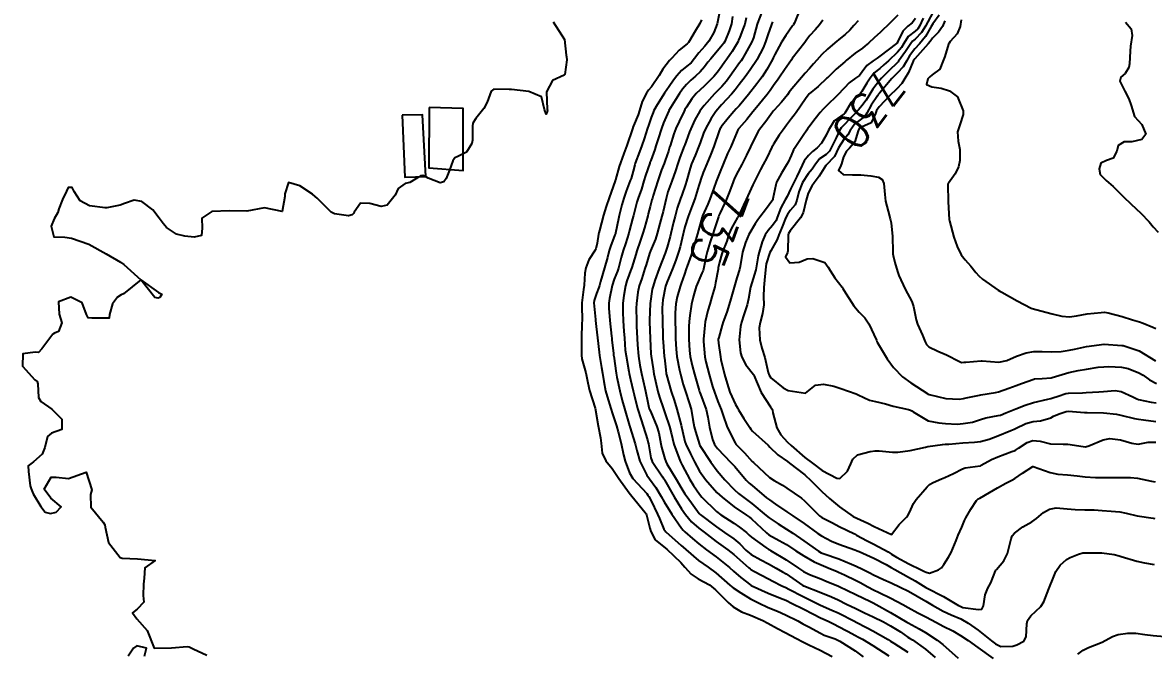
# Model space of a CAD drawing. Header units: metres. Extents: x 307586 to 320046, y 7427249 to 7434250.
# Drawn here: x 314322.9 to 314451.9, y 7432179.9 to 7432251.7 of the extents above; entities that cross this region are included whole.
import ezdxf
from ezdxf.enums import TextEntityAlignment as Align

# ---------------------------------------------------------------- set-up
doc = ezdxf.new("R2010")
doc.units = ezdxf.units.M
doc.header["$MEASUREMENT"] = 0
for name, color, linetype in [('Cotas', 45, 'Continuous'), ('Curvas de Nivel 1m', 11, 'Continuous'), ('Curvas de Nivel 5m', 15, 'Continuous'), ('Edificações', 30, 'Continuous')]:
    doc.layers.add(name, color=color, linetype=linetype)
doc.styles.add('Style-STANDARD', font='STANDARD.shx')

msp = doc.modelspace()

# ---------------------------------------------------------------- linework, layer by layer
at = {"layer": 'Curvas de Nivel 1m', "flags": 128}
for points, elevation in [([(314402.47, 7432253.24), (314402.13, 7432251.54), (314401.74, 7432250.53), (314401.17, 7432249.55), (314400.71, 7432248.98), (314400.03, 7432248.24), (314399.53, 7432247.57), (314399.16, 7432247.1), (314398.68, 7432246.7), (314398.06, 7432246.2), (314397.53, 7432245.59), (314397.16, 7432245.1), (314396.65, 7432244.4), (314396.12, 7432243.61), (314395.3, 7432242.29), (314394.91, 7432241.63), (314394.81, 7432241.43), (314394.61, 7432240.85), (314394.29, 7432239.94), (314394.19, 7432239.63), (314393.79, 7432238.43), (314393.52, 7432237.64), (314393.27, 7432236.93), (314392.79, 7432235.65), (314392.73, 7432235.46), (314392.53, 7432234.74), (314392.3, 7432233.88), (314392.22, 7432233.65), (314391.73, 7432232.43), (314391.47, 7432231.66), (314391.26, 7432230.89), (314390.95, 7432229.67), (314390.86, 7432229.27), (314390.53, 7432227.67), (314390.51, 7432227.61), (314390.45, 7432227.45), (314389.96, 7432226.15), (314389.82, 7432225.68), (314389.61, 7432224.88), (314389.28, 7432223.69), (314388.82, 7432222.13), (314388.69, 7432221.7), (314388.62, 7432221.46), (314388.37, 7432220.76), (314388.09, 7432219.97), (314388.07, 7432219.7), (314388.25, 7432217.79), (314388.26, 7432217.7), (314388.32, 7432217), (314388.46, 7432215.7), (314388.66, 7432214.07), (314388.71, 7432213.69), (314388.92, 7432212.34), (314389.03, 7432211.69), (314389.2, 7432210.73), (314389.4, 7432209.68), (314389.56, 7432209.02), (314390, 7432207.67), (314390.2, 7432207.05), (314390.64, 7432205.67), (314390.84, 7432205), (314391.18, 7432203.66), (314391.45, 7432202.35), (314391.63, 7432201.66), (314392.12, 7432200.3), (314392.52, 7432199.65), (314394.1, 7432197.94), (314394.23, 7432197.77), (314394.32, 7432197.63), (314394.59, 7432197.12), (314395.34, 7432195.61), (314395.55, 7432195.1), (314396.05, 7432193.89), (314396.26, 7432193.6), (314398.03, 7432192.04), (314398.27, 7432191.82), (314398.54, 7432191.57), (314400, 7432190.31), (314401.09, 7432189.54), (314401.99, 7432188.9), (314403.57, 7432187.51), (314403.97, 7432187.18), (314404.85, 7432186.61), (314405.95, 7432185.95), (314406.86, 7432185.47), (314407.94, 7432184.97), (314409.01, 7432184.52), (314409.93, 7432184.12), (314411.35, 7432183.42), (314411.92, 7432183.1), (314412.58, 7432182.74), (314413.91, 7432182.01), (314414.34, 7432181.81), (314415.61, 7432181.36), (314415.9, 7432181.24), (314416.15, 7432181.11), (314417.88, 7432179.99), (314418.79, 7432179.33)], 742), ([(314407.27, 7432252.96), (314406.74, 7432251.61), (314406.7, 7432251.48), (314406.26, 7432249.95), (314406.07, 7432249.49), (314405.32, 7432248.12), (314404.98, 7432247.51), (314404.87, 7432247.33), (314404.69, 7432247.09), (314404.02, 7432246.17), (314403.59, 7432245.52), (314403.19, 7432244.99), (314402.65, 7432244.39), (314401.83, 7432243.54), (314400.63, 7432242.21), (314400.34, 7432241.85), (314400.14, 7432241.56), (314399.6, 7432240.58), (314399.11, 7432239.57), (314398.96, 7432239.2), (314398.58, 7432238.15), (314398.43, 7432237.73), (314398.37, 7432237.58), (314397.87, 7432236.27), (314397.64, 7432235.59), (314397.37, 7432234.75), (314396.94, 7432233.6), (314396.83, 7432233.29), (314396.51, 7432232.35), (314396.3, 7432231.6), (314395.95, 7432230.13), (314395.83, 7432229.61), (314395.6, 7432228.75), (314395.3, 7432227.62), (314395.08, 7432226.98), (314394.52, 7432225.63), (314394.42, 7432225.35), (314394.01, 7432224.03), (314393.89, 7432223.64), (314393.53, 7432222.5), (314393.24, 7432221.64), (314393.07, 7432220.94), (314392.92, 7432219.64), (314392.9, 7432219.09), (314392.92, 7432217.64), (314392.94, 7432217.03), (314392.99, 7432215.64), (314393.04, 7432214.9), (314393.15, 7432213.64), (314393.31, 7432212.6), (314393.51, 7432211.64), (314393.89, 7432209.98), (314393.97, 7432209.63), (314394.22, 7432208.34), (314394.34, 7432207.75), (314394.38, 7432207.63), (314394.51, 7432207.33), (314395.23, 7432205.61), (314395.46, 7432204.89), (314395.71, 7432203.61), (314395.79, 7432203.23), (314396.15, 7432201.92), (314396.26, 7432201.6), (314396.39, 7432201.35), (314397.45, 7432199.59), (314398.1, 7432198.49), (314398.45, 7432197.93), (314398.7, 7432197.57), (314400.06, 7432195.68), (314400.19, 7432195.55), (314402.05, 7432194.15), (314402.95, 7432193.52), (314404.04, 7432192.77), (314404.73, 7432192.2), (314405.42, 7432191.49), (314406.02, 7432191), (314407.1, 7432190.38), (314408, 7432189.92), (314408.85, 7432189.45), (314409.58, 7432189.03), (314409.99, 7432188.78), (314411.92, 7432187.47), (314411.97, 7432187.43), (314412.02, 7432187.41), (314413.96, 7432186.65), (314415.17, 7432186.16), (314415.95, 7432185.81), (314416.89, 7432185.35), (314417.94, 7432184.84), (314418.96, 7432184.35), (314419.93, 7432183.89), (314421.13, 7432183.3), (314421.92, 7432182.87), (314423.04, 7432182.16), (314423.91, 7432181.58), (314424.1, 7432181.46), (314424.41, 7432181.26), (314425.89, 7432180.2), (314427.02, 7432179.23)], 739), ([(314411.69, 7432253.43), (314410.94, 7432251.63), (314410.84, 7432251.44), (314410.81, 7432251.38), (314410.74, 7432251.3), (314409.96, 7432250.22), (314409.49, 7432249.45), (314409.21, 7432248.95), (314408.7, 7432248.02), (314408.52, 7432247.64), (314408.43, 7432247.46), (314407.8, 7432246.34), (314407.25, 7432245.47), (314407.01, 7432245.13), (314406.65, 7432244.67), (314405.71, 7432243.49), (314404.63, 7432242.19), (314404.31, 7432241.83), (314404.02, 7432241.52), (314403.37, 7432240.76), (314402.6, 7432239.77), (314402.5, 7432239.63), (314402.45, 7432239.53), (314402.36, 7432239.31), (314401.75, 7432237.54), (314401.42, 7432236.68), (314400.94, 7432235.55), (314400.53, 7432234.58), (314400.26, 7432233.83), (314400.18, 7432233.56), (314400.04, 7432233.09), (314399.58, 7432231.56), (314399.29, 7432230.77), (314398.84, 7432229.57), (314398.46, 7432228.37), (314398.29, 7432227.74), (314398.26, 7432227.58), (314397.91, 7432226.11), (314397.77, 7432225.59), (314397.42, 7432224.59), (314397.05, 7432223.59), (314396.86, 7432223.13), (314396.39, 7432222.02), (314396.25, 7432221.6), (314395.94, 7432220.03), (314395.88, 7432219.61), (314395.86, 7432219.12), (314395.88, 7432217.61), (314395.92, 7432215.99), (314395.94, 7432215.61), (314395.96, 7432215.26), (314396.09, 7432213.6), (314396.11, 7432213.43), (314396.27, 7432212.08), (314396.33, 7432211.6), (314396.35, 7432211.51), (314396.89, 7432209.59), (314397.22, 7432208.6), (314397.54, 7432207.59), (314398.01, 7432205.76), (314398.05, 7432205.58), (314398.18, 7432205.05), (314398.46, 7432203.87), (314398.56, 7432203.57), (314399.07, 7432202.48), (314399.54, 7432201.56), (314400.13, 7432200.49), (314400.81, 7432199.54), (314402.1, 7432198.08), (314402.69, 7432197.52), (314404.08, 7432196.44), (314405.48, 7432195.49), (314405.83, 7432195.25), (314406.06, 7432195.05), (314407.76, 7432193.46), (314408.04, 7432193.25), (314409.2, 7432192.6), (314410.03, 7432192.12), (314411.1, 7432191.42), (314412.01, 7432190.83), (314413.22, 7432190.18), (314414, 7432189.81), (314415.05, 7432189.37), (314415.74, 7432189.11), (314415.99, 7432189), (314416.66, 7432188.68), (314417.98, 7432188.04), (314418.44, 7432187.8), (314419.31, 7432187.32), (314419.97, 7432186.97), (314420.62, 7432186.65), (314421.95, 7432186), (314423.31, 7432185.28), (314423.94, 7432184.94), (314425.04, 7432184.36), (314425.93, 7432183.9), (314427.15, 7432183.23), (314427.92, 7432182.83), (314429.02, 7432182.3), (314429.91, 7432181.77), (314430.77, 7432181.18), (314431.89, 7432180.4), (314433.65, 7432179.15)], 737), ([(314426.76, 7432252.81), (314425.9, 7432251.25), (314425.46, 7432250.53), (314424.72, 7432249.8), (314424.44, 7432249.55), (314424.25, 7432249.27), (314423.63, 7432248.36), (314422.84, 7432247.29), (314422.78, 7432247.2), (314422.69, 7432247.1), (314421.76, 7432246.22), (314420.89, 7432245.32), (314420.66, 7432245.07), (314419.9, 7432244.08), (314419.43, 7432243.33), (314419.13, 7432242.84), (314418.63, 7432242.16), (314418.25, 7432241.72), (314417.91, 7432241.35), (314417.28, 7432240.69), (314416.6, 7432239.99), (314416.29, 7432239.67), (314416.11, 7432239.37), (314415.73, 7432238.52), (314415.16, 7432237.38), (314414.95, 7432237), (314414.56, 7432236.63), (314413.83, 7432236.12), (314413.28, 7432235.4), (314412.98, 7432234.96), (314412.53, 7432234.44), (314411.87, 7432233.42), (314411.45, 7432232.36), (314411.22, 7432231.43), (314411.03, 7432230.9), (314410.48, 7432230.23), (314410.14, 7432229.78), (314409.98, 7432229.44), (314409.54, 7432228.37), (314409.17, 7432227.45), (314408.97, 7432226.92), (314408.43, 7432225.99), (314408.24, 7432225.65), (314408.16, 7432225.46), (314407.73, 7432224.14), (314407.63, 7432223.47), (314407.55, 7432222.31), (314407.46, 7432221.47), (314407.42, 7432220.41), (314407.44, 7432219.47), (314407.32, 7432218.49), (314407.03, 7432217.47), (314406.92, 7432216.87), (314406.99, 7432215.47), (314407.23, 7432214.54), (314407.58, 7432213.47), (314407.97, 7432211.76), (314408.05, 7432211.46), (314408.26, 7432211.14), (314409.68, 7432210), (314410.24, 7432209.71), (314412.23, 7432209.41), (314413.35, 7432210.3), (314414.25, 7432210.41), (314415.43, 7432210.19), (314416.24, 7432209.95), (314418.01, 7432209.34), (314418.23, 7432209.23), (314419.52, 7432208.61), (314420.22, 7432208.44), (314421.35, 7432208.17), (314422.22, 7432207.92), (314423.96, 7432207.53), (314424.21, 7432207.46), (314424.34, 7432207.39), (314424.5, 7432207.27), (314426.2, 7432206.23), (314427.43, 7432206), (314428.19, 7432205.93), (314429.52, 7432205.87), (314430.19, 7432205.94), (314431.27, 7432206.1), (314432.2, 7432206.39), (314432.78, 7432206.59), (314434.21, 7432206.85), (314434.45, 7432206.91), (314435.06, 7432207.14), (314436.22, 7432207.6), (314437.3, 7432208.03), (314438.23, 7432208.32), (314439.88, 7432208.72), (314440.23, 7432208.81), (314440.43, 7432208.87), (314441.04, 7432209.06), (314441.93, 7432209.36), (314442.24, 7432209.42), (314443.83, 7432209.44), (314444.24, 7432209.47), (314445.68, 7432209.57), (314446.24, 7432209.61), (314447.54, 7432209.69), (314448.24, 7432209.59), (314449.58, 7432208.97), (314450.02, 7432208.75), (314450.23, 7432208.68), (314451.67, 7432208.38), (314452.23, 7432208.28)], 731), ([(314383.41, 7432251.76), (314384.71, 7432249.75), (314384.91, 7432247.96), (314384.95, 7432247.75), (314384.99, 7432247.44), (314384.75, 7432245.75), (314384.66, 7432245.68), (314383.34, 7432245.08), (314382.64, 7432243.77), (314382.74, 7432241.77), (314382.75, 7432241.64), (314382.61, 7432241.21), (314382.42, 7432241.77), (314382.08, 7432243.22), (314380.64, 7432243.8), (314378.65, 7432244.03), (314378.41, 7432244.06), (314376.65, 7432244.09), (314376.32, 7432243.84), (314375.87, 7432242.61), (314375.5, 7432241.86), (314374.6, 7432240.75), (314374.26, 7432240.21), (314374.22, 7432239.87), (314374.21, 7432238.25), (314374.13, 7432237.87), (314373.53, 7432236.91), (314372.55, 7432236.39), (314372.19, 7432236.25), (314371.95, 7432235.9), (314371.58, 7432234.85), (314371.21, 7432233.9), (314370.93, 7432233.49), (314370.52, 7432233.39), (314369.14, 7432233.93), (314368.75, 7432234.16), (314368.53, 7432234.25), (314368.26, 7432234.21), (314367.94, 7432233.95), (314367.04, 7432233.43), (314366.51, 7432233.32), (314365.72, 7432232.76), (314365.37, 7432231.98), (314364.48, 7432230.84), (314363.77, 7432230.71), (314362.48, 7432231.05), (314361.44, 7432231.07), (314360.69, 7432230.03), (314360.61, 7432229.89), (314360.47, 7432229.74), (314360.06, 7432229.62), (314358.47, 7432229.84), (314358.09, 7432230.06), (314356.49, 7432231.64), (314356.25, 7432231.85), (314355.95, 7432232.09), (314354.51, 7432233.06), (314353.2, 7432233.44), (314352.8, 7432232.13), (314352.8, 7432231.82), (314352.47, 7432230.13), (314350.48, 7432230.55), (314348.47, 7432230.18), (314346.47, 7432230.2), (314344.47, 7432230.12), (314343.33, 7432229.37), (314343.37, 7432228.24), (314343.28, 7432227.4), (314342.44, 7432227.19), (314341.38, 7432227.32), (314340.44, 7432227.52), (314339.29, 7432228.29), (314338.91, 7432228.74), (314338.46, 7432229.37), (314337.71, 7432230.31), (314336.48, 7432231.28), (314335.58, 7432231.43), (314334.48, 7432231.03), (314334.01, 7432230.83), (314332.47, 7432230.56), (314332.28, 7432230.56), (314330.48, 7432230.79), (314329.42, 7432231.35), (314328.76, 7432232.42), (314328.5, 7432232.85), (314328.07, 7432232.85), (314327.86, 7432232.43), (314327.41, 7432231.51), (314326.98, 7432230.43), (314326.9, 7432230), (314326.46, 7432229.28), (314326.12, 7432228.45), (314326.43, 7432227.24), (314327.68, 7432227.18), (314328.43, 7432227.09), (314330.42, 7432226.39), (314332.41, 7432225.3), (314334.04, 7432224.35), (314334.4, 7432224.08), (314336.37, 7432222.32), (314338.36, 7432220.9), (314338.74, 7432220.68), (314338.52, 7432220.3), (314338.35, 7432220.23), (314337.96, 7432220.3), (314336.37, 7432222.32), (314334.36, 7432220.75), (314334.1, 7432220.6), (314333.7, 7432220.36), (314333.11, 7432219.6), (314332.78, 7432218.37), (314332.73, 7432217.97), (314332.33, 7432217.95), (314330.75, 7432217.96), (314330.33, 7432217.98), (314330.15, 7432218.39), (314329.66, 7432219.72), (314328.35, 7432220.34), (314326.95, 7432219.83), (314327.04, 7432218.43), (314327.32, 7432217.43), (314326.97, 7432216.43), (314326.49, 7432216.25), (314326.3, 7432216.12), (314325.07, 7432214.46), (314324.69, 7432214.05), (314324.28, 7432214.07), (314322.87, 7432213.89), (314322.86, 7432212.48), (314324.24, 7432210.93), (314324.51, 7432210.74), (314324.6, 7432210.46), (314324.67, 7432208.91), (314324.94, 7432208.46), (314326.2, 7432207.58), (314327.32, 7432206.43), (314327.34, 7432205.26), (314326.17, 7432204.83), (314325.72, 7432204.45), (314325.38, 7432203.21), (314325.08, 7432202.46), (314324.12, 7432201.55), (314323.49, 7432201.1), (314323.53, 7432200.48), (314323.74, 7432198.83), (314323.82, 7432198.47), (314324.08, 7432197.91), (314324.94, 7432196.46), (314325.43, 7432195.83), (314326.06, 7432195.68), (314326.68, 7432195.81), (314327.25, 7432196.43), (314326.08, 7432197.41), (314325.34, 7432198.45), (314326.11, 7432199.82), (314326.71, 7432199.83), (314328.11, 7432199.67), (314330.11, 7432200.39), (314330.76, 7432198.38), (314330.62, 7432197.85), (314330.66, 7432196.38), (314332.05, 7432194.7), (314332.26, 7432194.37), (314332.29, 7432194.12), (314332.68, 7432192.36), (314334, 7432190.67), (314334.22, 7432190.57), (314335.99, 7432190.49), (314337.99, 7432190.3), (314336.82, 7432189.48), (314336.73, 7432188.31), (314336.64, 7432187.63), (314336.61, 7432186.31), (314336.69, 7432185.55), (314335.93, 7432184.75), (314335.42, 7432184.33), (314335.91, 7432183.67), (314337.07, 7432182.31), (314337.87, 7432180.3), (314339.87, 7432180.34), (314341.64, 7432180.49), (314341.87, 7432180.46), (314342.32, 7432180.25), (314343.87, 7432179.51)], 744), ([(314400.33, 7432251.98), (314400.14, 7432251.57), (314399.62, 7432250.68), (314398.98, 7432249.58), (314398.87, 7432249.42), (314398.71, 7432249.25), (314397.78, 7432248.52), (314396.94, 7432247.6), (314396.82, 7432247.47), (314396.69, 7432247.34), (314395.92, 7432246.36), (314395.51, 7432245.62), (314394.65, 7432244.36), (314394.3, 7432243.98), (314394.07, 7432243.64), (314393.59, 7432242.68), (314393.26, 7432241.64), (314393.11, 7432241.15), (314392.6, 7432239.88), (314392.52, 7432239.72), (314392.5, 7432239.65), (314392.48, 7432239.54), (314391.82, 7432237.66), (314391.48, 7432236.75), (314391.09, 7432235.66), (314390.96, 7432235.25), (314390.52, 7432233.74), (314390.5, 7432233.67), (314390.49, 7432233.64), (314389.8, 7432231.68), (314389.47, 7432230.7), (314389.15, 7432229.69), (314388.7, 7432227.94), (314388.63, 7432227.7), (314388.6, 7432227.55), (314388.44, 7432226.53), (314388.28, 7432225.85), (314388.2, 7432225.7), (314387.49, 7432224.63), (314387.14, 7432223.71), (314387.04, 7432223.08), (314386.94, 7432221.71), (314386.88, 7432221.21), (314386.7, 7432219.72), (314386.69, 7432219.37), (314386.71, 7432217.72), (314386.7, 7432217.34), (314386.63, 7432215.72), (314386.63, 7432215.39), (314386.63, 7432213.72), (314386.7, 7432213.3), (314387.14, 7432211.71), (314387.37, 7432210.59), (314387.56, 7432209.71), (314388.21, 7432207.7), (314388.55, 7432205.69), (314388.8, 7432204.32), (314388.9, 7432203.69), (314389.01, 7432202.54), (314389.42, 7432201.68), (314390.13, 7432200.8), (314390.9, 7432199.66), (314392.1, 7432198.02), (314392.4, 7432197.65), (314393.9, 7432195.79), (314394.02, 7432195.63), (314394.06, 7432195.52), (314394.43, 7432194.01), (314394.55, 7432193.62), (314395.07, 7432192.66), (314396.03, 7432191.86), (314396.38, 7432191.6), (314398, 7432190.08), (314398.45, 7432189.57), (314399.17, 7432188.75), (314399.98, 7432188.24), (314401.27, 7432187.54), (314401.96, 7432186.98), (314403.39, 7432185.52), (314403.94, 7432185.02), (314404.9, 7432184.46), (314405.93, 7432184.06), (314407.33, 7432183.47), (314407.92, 7432183.15), (314409.01, 7432182.54), (314409.91, 7432182.09), (314411.2, 7432181.42), (314411.9, 7432181.04), (314412.61, 7432180.69), (314413.88, 7432180.07), (314415.26, 7432179.37)], 743), ([(314403.9, 7432252.37), (314403.76, 7432251.52), (314403.51, 7432250.74), (314403.01, 7432249.53), (314402.9, 7432249.34), (314402.71, 7432249.08), (314401.41, 7432247.55), (314401.08, 7432247.16), (314400.68, 7432246.64), (314400.18, 7432246.06), (314399.67, 7432245.57), (314399.14, 7432245.1), (314398.65, 7432244.63), (314398.16, 7432244.07), (314397.83, 7432243.59), (314397.38, 7432242.85), (314396.62, 7432241.63), (314396.61, 7432241.6), (314395.99, 7432240.22), (314395.76, 7432239.61), (314395.39, 7432238.43), (314395.14, 7432237.62), (314395, 7432237.19), (314394.55, 7432235.95), (314394.46, 7432235.71), (314394.43, 7432235.63), (314393.94, 7432234.22), (314393.77, 7432233.64), (314393.48, 7432232.68), (314393.11, 7432231.64), (314392.96, 7432231.18), (314392.57, 7432229.65), (314392.55, 7432229.57), (314392.47, 7432229.27), (314392.13, 7432227.98), (314392.04, 7432227.65), (314391.67, 7432226.42), (314391.42, 7432225.66), (314391.19, 7432224.89), (314390.86, 7432223.67), (314390.75, 7432223.32), (314390.39, 7432222.42), (314390.16, 7432221.67), (314389.84, 7432220.2), (314389.76, 7432219.68), (314389.76, 7432219.09), (314389.89, 7432217.68), (314390.08, 7432215.9), (314390.11, 7432215.67), (314390.12, 7432215.5), (314390.29, 7432213.94), (314390.31, 7432213.67), (314390.32, 7432213.63), (314390.6, 7432211.67), (314390.68, 7432211.24), (314391.03, 7432209.66), (314391.3, 7432208.58), (314391.56, 7432207.66), (314392.14, 7432205.69), (314392.15, 7432205.65), (314392.18, 7432205.56), (314392.78, 7432203.64), (314392.95, 7432202.85), (314393.3, 7432201.64), (314394.12, 7432200.05), (314394.41, 7432199.63), (314395.12, 7432198.63), (314395.75, 7432197.61), (314396.08, 7432197), (314396.94, 7432195.59), (314398.05, 7432194.01), (314398.24, 7432193.78), (314398.46, 7432193.57), (314399.3, 7432192.83), (314400.03, 7432192.2), (314400.9, 7432191.54), (314402.01, 7432190.72), (314403.53, 7432189.51), (314403.99, 7432189.11), (314404.85, 7432188.37), (314405.97, 7432187.5), (314406.01, 7432187.48), (314407.96, 7432186.6), (314409.37, 7432186.02), (314409.95, 7432185.78), (314410.7, 7432185.42), (314411.94, 7432184.81), (314413.13, 7432184.2), (314413.93, 7432183.79), (314414.2, 7432183.66), (314414.81, 7432183.38), (314415.56, 7432183.01), (314415.92, 7432182.84), (314417, 7432182.26), (314417.91, 7432181.75), (314418.18, 7432181.61), (314418.7, 7432181.33), (314419.89, 7432180.6), (314421.73, 7432179.44)], 741), ([(314408.46, 7432251.75), (314408.33, 7432251.46), (314407.92, 7432250.27), (314407.66, 7432249.47), (314407.38, 7432248.8), (314406.69, 7432247.51), (314406.68, 7432247.48), (314405.9, 7432246.27), (314405.33, 7432245.5), (314404.65, 7432244.62), (314404.17, 7432243.99), (314403.77, 7432243.52), (314403.23, 7432242.93), (314402.63, 7432242.29), (314401.98, 7432241.54), (314401.43, 7432240.73), (314400.8, 7432239.56), (314400.59, 7432239.06), (314400.2, 7432237.94), (314400.05, 7432237.57), (314399.61, 7432236.52), (314399.22, 7432235.57), (314399.05, 7432235.07), (314398.64, 7432233.58), (314398.52, 7432233.2), (314398.1, 7432231.99), (314397.94, 7432231.59), (314397.56, 7432230.51), (314397.32, 7432229.59), (314397.16, 7432228.9), (314396.86, 7432227.6), (314396.78, 7432227.27), (314396.43, 7432226.05), (314396.32, 7432225.7), (314396.28, 7432225.6), (314396.2, 7432225.38), (314395.5, 7432223.61), (314395.02, 7432222.25), (314394.82, 7432221.62), (314394.73, 7432221.27), (314394.49, 7432219.63), (314394.42, 7432217.72), (314394.42, 7432217.63), (314394.42, 7432217.54), (314394.47, 7432215.63), (314394.56, 7432213.9), (314394.6, 7432213.63), (314394.83, 7432212.18), (314394.92, 7432211.62), (314395.1, 7432210.76), (314395.37, 7432209.61), (314395.54, 7432208.93), (314396, 7432207.6), (314396.2, 7432207.06), (314396.7, 7432205.59), (314396.88, 7432204.89), (314397.2, 7432203.59), (314397.8, 7432201.93), (314397.94, 7432201.58), (314398.14, 7432201.18), (314399.01, 7432199.57), (314399.42, 7432198.88), (314400.1, 7432197.88), (314400.37, 7432197.55), (314402.07, 7432195.9), (314402.55, 7432195.53), (314404.05, 7432194.58), (314404.68, 7432194.13), (314405.47, 7432193.49), (314405.77, 7432193.21), (314406.04, 7432192.98), (314407.68, 7432191.81), (314408.02, 7432191.57), (314408.09, 7432191.52), (314408.21, 7432191.46), (314410.01, 7432190.4), (314411.42, 7432189.42), (314411.99, 7432189.05), (314412.66, 7432188.73), (314413.98, 7432188.21), (314414.57, 7432187.97), (314415.97, 7432187.39), (314416.04, 7432187.36), (314417.96, 7432186.42), (314419.64, 7432185.62), (314419.95, 7432185.48), (314420.27, 7432185.31), (314421.93, 7432184.4), (314423.77, 7432183.27), (314423.92, 7432183.19), (314425.19, 7432182.52), (314425.91, 7432182.1), (314427.24, 7432181.23), (314427.9, 7432180.72), (314429.65, 7432179.19)], 738), ([(314414.2, 7432251.94), (314413.81, 7432251.4), (314413.31, 7432250.83), (314412.72, 7432250.19), (314412.38, 7432249.76), (314412.12, 7432249.42), (314410.69, 7432247.59), (314410.64, 7432247.5), (314410.6, 7432247.44), (314409.82, 7432246.3), (314409.26, 7432245.45), (314409.01, 7432245.1), (314408.65, 7432244.6), (314408.18, 7432243.93), (314407.83, 7432243.47), (314407.3, 7432242.81), (314406.63, 7432241.99), (314406.22, 7432241.49), (314405.5, 7432240.61), (314404.59, 7432239.59), (314404.56, 7432239.55), (314404.53, 7432239.51), (314403.96, 7432238.14), (314403.68, 7432237.52), (314403.33, 7432236.75), (314402.81, 7432235.53), (314402.73, 7432235.34), (314402.54, 7432234.88), (314402.02, 7432233.54), (314401.75, 7432232.77), (314401.3, 7432231.54), (314401.07, 7432230.97), (314400.47, 7432229.63), (314400.45, 7432229.57), (314400.44, 7432229.55), (314400.43, 7432229.51), (314399.88, 7432227.56), (314399.56, 7432226.44), (314399.3, 7432225.57), (314398.71, 7432223.88), (314398.6, 7432223.58), (314398.4, 7432222.97), (314398.04, 7432221.93), (314397.92, 7432221.58), (314397.57, 7432220.38), (314397.43, 7432219.59), (314397.35, 7432218.58), (314397.34, 7432217.59), (314397.36, 7432216.54), (314397.39, 7432215.59), (314397.45, 7432214.43), (314397.54, 7432213.59), (314397.84, 7432212.01), (314397.94, 7432211.58), (314398.25, 7432210.4), (314398.5, 7432209.58), (314398.95, 7432208.3), (314399.17, 7432207.57), (314399.37, 7432206.39), (314399.51, 7432205.56), (314399.65, 7432205.03), (314400.11, 7432203.55), (314400.12, 7432203.51), (314400.16, 7432203.44), (314401.4, 7432201.54), (314402.13, 7432200.55), (314403, 7432199.52), (314404.1, 7432198.38), (314404.56, 7432197.96), (314405.16, 7432197.49), (314406.08, 7432196.8), (314407.71, 7432195.46), (314408.06, 7432195.19), (314409.1, 7432194.49), (314410.05, 7432193.88), (314410.76, 7432193.42), (314412.03, 7432192.57), (314413.69, 7432191.39), (314414.02, 7432191.19), (314414.33, 7432191.07), (314416.01, 7432190.49), (314417.45, 7432189.9), (314418, 7432189.66), (314418.7, 7432189.33), (314419.57, 7432188.9), (314419.99, 7432188.69), (314421.12, 7432188.16), (314421.98, 7432187.77), (314423.02, 7432187.28), (314423.97, 7432186.8), (314424.97, 7432186.25), (314425.95, 7432185.67), (314426.71, 7432185.23), (314427.94, 7432184.53), (314428.83, 7432184.1), (314429.93, 7432183.65), (314430.79, 7432183.18), (314431.91, 7432182.35), (314433.44, 7432181.15), (314433.9, 7432180.82), (314434.52, 7432180.52), (314435.89, 7432180.54), (314436.34, 7432180.68), (314437.12, 7432181.11), (314437.41, 7432181.6), (314437.47, 7432183.1), (314437.55, 7432183.48), (314437.93, 7432184), (314439.06, 7432185.08), (314439.43, 7432185.6), (314439.97, 7432187.07), (314440.55, 7432188.5), (314440.79, 7432189.06), (314441.26, 7432189.8), (314442.01, 7432190.44), (314442.42, 7432190.65), (314443.38, 7432191.04), (314443.87, 7432191.19), (314444.02, 7432191.2), (314444.19, 7432191.19), (314446.02, 7432191.18), (314447.45, 7432190.99), (314448.02, 7432190.83), (314448.23, 7432190.76), (314450.01, 7432190.24), (314450.91, 7432190.05), (314452.01, 7432189.85)], 736), ([(314422.76, 7432252.52), (314421.54, 7432251.31), (314421.13, 7432250.92), (314420.73, 7432250.56), (314420.08, 7432249.96), (314419.42, 7432249.33), (314419.04, 7432249.01), (314418.71, 7432248.77), (314417.88, 7432248.17), (314416.86, 7432247.36), (314416.77, 7432247.28), (314416.69, 7432247.21), (314415.7, 7432246.36), (314414.72, 7432245.39), (314414.66, 7432245.33), (314413.67, 7432244.38), (314412.64, 7432243.54), (314412.51, 7432243.41), (314412.2, 7432242.98), (314411.14, 7432241.43), (314410.93, 7432241.13), (314410.61, 7432240.72), (314410.05, 7432239.99), (314409.65, 7432239.45), (314409.22, 7432238.82), (314408.58, 7432237.8), (314408.44, 7432237.59), (314408.38, 7432237.46), (314407.79, 7432236.23), (314407.39, 7432235.47), (314407.09, 7432234.92), (314406.53, 7432233.84), (314406.34, 7432233.48), (314406.2, 7432233.16), (314405.43, 7432231.5), (314405.13, 7432230.86), (314404.51, 7432229.51), (314404.47, 7432229.43), (314403.76, 7432228.21), (314403.48, 7432227.52), (314403.22, 7432226.74), (314402.74, 7432225.53), (314402.66, 7432225.29), (314402.41, 7432224.35), (314402.25, 7432223.68), (314402.23, 7432223.53), (314401.96, 7432221.97), (314401.85, 7432221.54), (314401.52, 7432220.39), (314401.28, 7432219.54), (314401.07, 7432218.82), (314400.78, 7432217.55), (314400.72, 7432217.16), (314400.57, 7432215.55), (314400.57, 7432215.28), (314400.73, 7432213.55), (314400.83, 7432212.99), (314401.2, 7432211.54), (314401.61, 7432210.17), (314401.82, 7432209.53), (314402.22, 7432208.44), (314402.57, 7432207.53), (314402.77, 7432206.96), (314403.28, 7432205.52), (314404.17, 7432203.72), (314404.25, 7432203.59), (314404.33, 7432203.51), (314405.27, 7432202.61), (314406.14, 7432201.6), (314406.26, 7432201.48), (314408.12, 7432199.79), (314408.62, 7432199.45), (314409.57, 7432198.9), (314410.1, 7432198.55), (314411.74, 7432197.41), (314412.09, 7432197.12), (314413.81, 7432195.39), (314414.06, 7432195.21), (314415.29, 7432194.6), (314416.05, 7432194.2), (314417.81, 7432193.34), (314418.04, 7432193.22), (314419.27, 7432192.55), (314420.03, 7432192.17), (314421.63, 7432191.29), (314422.02, 7432191.05), (314422.6, 7432190.7), (314424, 7432189.95), (314425.41, 7432189.25), (314425.81, 7432189.06), (314425.99, 7432188.98), (314426.36, 7432188.87), (314427.41, 7432189.23), (314427.73, 7432189.49), (314428, 7432189.84), (314428.55, 7432190.68), (314428.85, 7432191.21), (314429.42, 7432192.58), (314429.65, 7432193.2), (314430.05, 7432194.12), (314430.37, 7432194.88), (314430.51, 7432195.19), (314431.07, 7432196.18), (314431.74, 7432197.17), (314431.92, 7432197.34), (314432.1, 7432197.44), (314433.2, 7432198.06), (314434.11, 7432198.62), (314435.09, 7432199.14), (314435.78, 7432199.47), (314436.12, 7432199.67), (314436.97, 7432200.28), (314438.14, 7432201.04), (314438.2, 7432201.04), (314440.13, 7432200.35), (314441.03, 7432200.16), (314442.13, 7432200.08), (314443.21, 7432199.96), (314444.13, 7432199.85), (314445.33, 7432199.8), (314446.12, 7432199.8), (314447.34, 7432199.77), (314448.12, 7432199.77), (314449.31, 7432199.77), (314450.12, 7432199.7), (314451.69, 7432199.36), (314452.12, 7432199.3)], 734), ([(314424.75, 7432252.15), (314424.37, 7432251.65), (314423.9, 7432251.28), (314423.33, 7432250.69), (314422.72, 7432249.44), (314422.67, 7432249.34), (314422.61, 7432249.29), (314420.7, 7432247.84), (314420.4, 7432247.62), (314419.94, 7432247.33), (314419.23, 7432246.79), (314418.67, 7432246.06), (314418.36, 7432245.65), (314417.93, 7432245.35), (314417.2, 7432244.81), (314416.65, 7432244.25), (314415.84, 7432243.37), (314414.63, 7432242.2), (314414.23, 7432241.8), (314413.88, 7432241.4), (314413.31, 7432240.7), (314412.6, 7432239.75), (314412.46, 7432239.55), (314412.36, 7432239.41), (314411.94, 7432238.78), (314411.02, 7432237.43), (314410.85, 7432237.15), (314410.56, 7432236.51), (314410.22, 7432235.77), (314410.04, 7432235.45), (314409.47, 7432234.51), (314408.92, 7432233.46), (314408.82, 7432233.16), (314408.5, 7432231.58), (314408.48, 7432231.48), (314408.47, 7432231.46), (314407.65, 7432230.3), (314407.02, 7432229.47), (314406.78, 7432229.17), (314406.47, 7432228.72), (314405.76, 7432227.49), (314405.35, 7432226.59), (314405.03, 7432225.5), (314404.74, 7432223.84), (314404.67, 7432223.51), (314404.39, 7432222.57), (314404.14, 7432221.75), (314404.07, 7432221.51), (314403.7, 7432220.18), (314403.51, 7432219.52), (314403.22, 7432218.64), (314402.83, 7432217.53), (314402.71, 7432217.14), (314402.31, 7432215.76), (314402.26, 7432215.58), (314402.25, 7432215.53), (314402.3, 7432215.11), (314402.51, 7432213.53), (314402.56, 7432213.25), (314402.98, 7432211.52), (314403.26, 7432210.51), (314403.59, 7432209.52), (314404.22, 7432208.1), (314404.44, 7432207.73), (314404.58, 7432207.5), (314405.16, 7432206.53), (314405.85, 7432205.48), (314405.99, 7432205.29), (314406.18, 7432205.08), (314407.96, 7432203.46), (314408.16, 7432203.24), (314409.05, 7432202.35), (314410.14, 7432201.59), (314410.39, 7432201.43), (314412.12, 7432200.09), (314412.85, 7432199.4), (314414.1, 7432198.13), (314414.5, 7432197.79), (314414.95, 7432197.38), (314416.08, 7432196.43), (314417.67, 7432195.34), (314418.06, 7432195.14), (314419.31, 7432194.58), (314420.05, 7432194.18), (314422.04, 7432193.29), (314422.9, 7432194.43), (314423.73, 7432195.27), (314423.89, 7432195.45), (314424.07, 7432195.77), (314424.55, 7432196.8), (314424.85, 7432197.26), (314426.11, 7432198.71), (314426.38, 7432198.97), (314426.8, 7432199.23), (314427.72, 7432199.62), (314428.12, 7432199.78), (314429.11, 7432200.23), (314430.14, 7432200.77), (314430.45, 7432200.87), (314432.14, 7432201.12), (314432.18, 7432201.13), (314432.25, 7432201.17), (314433.46, 7432201.85), (314434.15, 7432202.15), (314435.77, 7432202.74), (314436.16, 7432202.88), (314436.31, 7432202.97), (314436.54, 7432203.12), (314437.52, 7432203.76), (314438.17, 7432204), (314439, 7432203.92), (314440.17, 7432203.64), (314441.63, 7432203.6), (314442.17, 7432203.59), (314443.89, 7432203.31), (314444.17, 7432203.28), (314444.54, 7432203.4), (314446.17, 7432204.06), (314446.94, 7432204.23), (314448.18, 7432204.07), (314449.46, 7432203.68), (314450.17, 7432203.6), (314451.31, 7432203.8), (314452.18, 7432203.8)], 733), ([(314425.66, 7432252.16), (314425.21, 7432251.26), (314425.03, 7432250.98), (314424.73, 7432250.71), (314423.92, 7432250.08), (314423.43, 7432249.28), (314423.16, 7432248.83), (314422.7, 7432248.29), (314421.67, 7432247.31), (314421.16, 7432246.84), (314420.68, 7432246.44), (314420.06, 7432245.94), (314419.59, 7432245.33), (314419.23, 7432244.76), (314418.65, 7432243.81), (314418.44, 7432243.54), (314418.21, 7432243.34), (314417.43, 7432242.55), (314416.71, 7432241.36), (314416.67, 7432241.31), (314416.62, 7432241.27), (314415.5, 7432240.48), (314414.83, 7432239.39), (314414.59, 7432238.83), (314414.04, 7432237.93), (314413.53, 7432237.4), (314413.01, 7432236.96), (314412.56, 7432236.51), (314412.08, 7432235.89), (314411.83, 7432235.42), (314411.22, 7432234.12), (314410.88, 7432233.43), (314410.52, 7432232.68), (314410.11, 7432231.84), (314409.89, 7432231.45), (314409.4, 7432230.54), (314408.99, 7432229.45), (314408.85, 7432229.08), (314408.46, 7432228.51), (314407.96, 7432227.97), (314407.62, 7432227.47), (314407.26, 7432226.65), (314406.92, 7432225.48), (314406.83, 7432225.06), (314406.54, 7432223.48), (314406.52, 7432223.36), (314406.4, 7432222.99), (314405.93, 7432221.49), (314405.71, 7432220.15), (314405.57, 7432219.49), (314405.17, 7432218.33), (314404.91, 7432217.5), (314404.81, 7432217.01), (314404.66, 7432215.5), (314404.79, 7432214.01), (314404.96, 7432213.5), (314405.42, 7432212.64), (314406.26, 7432211.52), (314406.28, 7432211.48), (314406.3, 7432211.45), (314407.16, 7432209.47), (314408.22, 7432207.85), (314408.38, 7432207.63), (314408.44, 7432207.46), (314408.49, 7432207.17), (314408.96, 7432205.45), (314409.39, 7432204.65), (314410.17, 7432203.82), (314410.59, 7432203.43), (314412.15, 7432202.08), (314413.02, 7432201.4), (314414.13, 7432200.59), (314415.79, 7432199.69), (314416.12, 7432199.65), (314416.99, 7432200.49), (314417.37, 7432201.35), (314417.62, 7432201.87), (314418.15, 7432202.38), (314419.6, 7432202.76), (314420.16, 7432202.84), (314420.63, 7432202.84), (314422.16, 7432202.66), (314422.75, 7432202.69), (314424.16, 7432202.87), (314425.9, 7432203.24), (314426.16, 7432203.3), (314427.84, 7432203.55), (314428.17, 7432203.58), (314428.56, 7432203.6), (314430.17, 7432203.75), (314431.51, 7432203.83), (314432.17, 7432203.9), (314433.18, 7432204.15), (314434.18, 7432204.53), (314435.64, 7432205.13), (314436.03, 7432205.28), (314436.19, 7432205.36), (314437.35, 7432205.96), (314438.2, 7432206.18), (314439.04, 7432206.24), (314440.21, 7432206.6), (314440.51, 7432206.76), (314441.17, 7432207.06), (314441.95, 7432207.32), (314442.22, 7432207.34), (314444.05, 7432207.19), (314444.21, 7432207.19), (314444.37, 7432207.19), (314446.21, 7432207.15), (314447.69, 7432206.99), (314448.21, 7432206.88), (314449.75, 7432206.5), (314450.21, 7432206.43), (314450.78, 7432206.37), (314452.21, 7432206.17)], 732), ([(314428.12, 7432251.86), (314427.84, 7432251.23), (314427.4, 7432250.57), (314426.72, 7432249.89), (314426.44, 7432249.53), (314426.22, 7432249.25), (314424.7, 7432247.54), (314424.57, 7432247.39), (314424.51, 7432247.27), (314423.97, 7432245.98), (314423.56, 7432245.28), (314423.21, 7432244.73), (314422.65, 7432244.13), (314421.81, 7432243.3), (314420.63, 7432242.05), (314420.31, 7432241.64), (314420.19, 7432241.32), (314419.71, 7432240.23), (314418.6, 7432239.73), (314418.35, 7432239.59), (314418.23, 7432239.34), (314417.84, 7432238.09), (314417.25, 7432237.35), (314416.91, 7432237.01), (314416.56, 7432236.36), (314416.34, 7432235.57), (314416.26, 7432235.36), (314415.98, 7432234.81), (314416.53, 7432234.36), (314417.57, 7432234.31), (314418.53, 7432234.31), (314419.67, 7432234.19), (314420.53, 7432234.06), (314420.98, 7432233.76), (314421.14, 7432233.31), (314421.26, 7432232.06), (314421.36, 7432231.31), (314421.63, 7432230.16), (314421.88, 7432229.3), (314422, 7432228.83), (314422.16, 7432227.29), (314422.19, 7432225.53), (314422.19, 7432225.29), (314422.22, 7432225.09), (314422.41, 7432224.3), (314422.71, 7432223.29), (314422.88, 7432222.81), (314423.58, 7432221.28), (314424.36, 7432219.87), (314424.55, 7432219.27), (314424.84, 7432217.76), (314425.01, 7432217.26), (314425.55, 7432216.02), (314425.88, 7432215.25), (314426.03, 7432214.97), (314426.3, 7432214.69), (314427.31, 7432214.21), (314428.29, 7432213.78), (314428.67, 7432213.6), (314429.42, 7432213.2), (314430, 7432212.91), (314430.28, 7432212.92), (314430.52, 7432212.95), (314432.28, 7432213.09), (314432.37, 7432213.08), (314434.28, 7432212.94), (314435.21, 7432213.14), (314436.29, 7432213.63), (314437.41, 7432213.99), (314438.29, 7432214.14), (314439.22, 7432214.16), (314440.29, 7432214.11), (314441.39, 7432214.16), (314442.3, 7432214.29), (314442.91, 7432214.43), (314444.3, 7432214.73), (314446.3, 7432215), (314448.31, 7432214.84), (314448.47, 7432214.82), (314450.3, 7432214.23), (314452.14, 7432213.08)], 729), ([(314429.99, 7432251.97), (314429.85, 7432251.21), (314429.54, 7432250.41), (314428.72, 7432249.52), (314428.6, 7432249.34), (314428.54, 7432249.22), (314428.1, 7432247.82), (314427.9, 7432247.23), (314427.55, 7432246.36), (314426.67, 7432245.72), (314426.41, 7432245.5), (314426.17, 7432245.25), (314426.03, 7432244.62), (314426.65, 7432244.35), (314427.7, 7432244.18), (314428.65, 7432243.89), (314429.57, 7432243.21), (314430.22, 7432241.61), (314430.21, 7432241.2), (314429.81, 7432240.01), (314429.56, 7432239.21), (314429.64, 7432238.15), (314429.81, 7432237.21), (314429.82, 7432235.95), (314429.68, 7432235.21), (314429.31, 7432234.43), (314428.52, 7432233.36), (314428.47, 7432233.28), (314428.45, 7432233.22), (314428.5, 7432231.22), (314428.61, 7432229.22), (314428.63, 7432229.06), (314429.14, 7432227.21), (314429.52, 7432226.13), (314429.99, 7432225.2), (314430.42, 7432224.62), (314431.1, 7432223.88), (314431.67, 7432223.18), (314432, 7432222.78), (314432.4, 7432222.41), (314434.21, 7432221.15), (314434.38, 7432221.05), (314434.62, 7432220.91), (314436.36, 7432219.92), (314437.98, 7432219.1), (314438.35, 7432218.98), (314438.51, 7432218.94), (314440.35, 7432218.47), (314441.48, 7432218.2), (314442.34, 7432218.11), (314443.15, 7432218.23), (314444.35, 7432218.44), (314445.96, 7432218.62), (314446.35, 7432218.63), (314446.76, 7432218.58), (314448.34, 7432218.16), (314449.53, 7432217.77), (314450.34, 7432217.53), (314450.77, 7432217.38), (314451.84, 7432216.94), (314452.19, 7432216.79)], 728), ([(314448.75, 7432251.72), (314449.4, 7432250.97), (314449.5, 7432250.21), (314449.32, 7432248.97), (314449.28, 7432248.41), (314449.21, 7432246.97), (314449.11, 7432246.55), (314448.68, 7432245.88), (314448.22, 7432245.44), (314448.1, 7432244.99), (314448.65, 7432243.84), (314449.12, 7432242.98), (314449.38, 7432242.22), (314449.75, 7432240.97), (314450.61, 7432240.03), (314451.04, 7432238.95), (314450.59, 7432238.32), (314449.47, 7432238.09), (314448.58, 7432238.08), (314447.9, 7432237.66), (314447.74, 7432236.99), (314447.34, 7432236.21), (314446.56, 7432235.93), (314445.92, 7432235.64), (314445.73, 7432235.01), (314445.86, 7432234.34), (314446.53, 7432233.65), (314447.34, 7432232.99), (314448.51, 7432231.8), (314449.38, 7432230.97), (314450.49, 7432229.94), (314451.43, 7432228.95), (314451.9, 7432228.37), (314452.46, 7432227.75)], 727), ([(314443.29, 7432179.62), (314443.89, 7432180.07), (314444.52, 7432180.4), (314445.9, 7432180.92), (314445.96, 7432180.95), (314446.06, 7432181), (314447.25, 7432181.65), (314447.91, 7432181.89), (314448.99, 7432182.04), (314449.91, 7432182.02), (314450.96, 7432181.89), (314451.91, 7432181.74), (314453.19, 7432181.64)], 737), ([(314336.78, 7432179.39), (314337, 7432180.31), (314335.88, 7432180.57), (314335.51, 7432180.33), (314334.92, 7432179.39)], 744)]:
    msp.add_lwpolyline(points, dxfattribs=dict(at, elevation=elevation))
at = {"layer": 'Curvas de Nivel 5m', "flags": 128}
for points, elevation in [([(314405.46, 7432252.21), (314405.28, 7432251.5), (314405.14, 7432251.1), (314404.72, 7432250.02), (314404.57, 7432249.65), (314404.51, 7432249.51), (314403.85, 7432248.37), (314403.25, 7432247.52), (314403.02, 7432247.19), (314402.68, 7432246.7), (314402.18, 7432246.02), (314401.76, 7432245.54), (314400.65, 7432244.44), (314400.2, 7432244.01), (314399.74, 7432243.57), (314399.24, 7432242.97), (314398.63, 7432242.03), (314398.46, 7432241.75), (314398.37, 7432241.58), (314397.78, 7432240.41), (314397.4, 7432239.59), (314397.18, 7432239), (314396.76, 7432237.6), (314396.71, 7432237.46), (314396.56, 7432237.02), (314396.19, 7432235.96), (314396.07, 7432235.61), (314395.79, 7432234.87), (314395.35, 7432233.62), (314394.83, 7432231.95), (314394.74, 7432231.63), (314394.69, 7432231.44), (314394.49, 7432230.7), (314394.25, 7432229.85), (314394.2, 7432229.63), (314393.84, 7432228.26), (314393.65, 7432227.64), (314393.34, 7432226.74), (314392.98, 7432225.64), (314392.85, 7432225.21), (314392.4, 7432223.75), (314392.38, 7432223.67), (314392.37, 7432223.65), (314391.83, 7432222.21), (314391.67, 7432221.66), (314391.47, 7432220.56), (314391.38, 7432219.66), (314391.36, 7432218.64), (314391.41, 7432217.66), (314391.48, 7432216.49), (314391.54, 7432215.66), (314391.65, 7432214.3), (314391.73, 7432213.66), (314392.05, 7432211.87), (314392.09, 7432211.65), (314392.25, 7432210.95), (314392.55, 7432209.65), (314392.65, 7432209.23), (314393.05, 7432207.64), (314393.46, 7432206.37), (314393.7, 7432205.63), (314394.17, 7432204.08), (314394.27, 7432203.73), (314394.29, 7432203.63), (314394.56, 7432202.03), (314394.71, 7432201.62), (314395.88, 7432199.84), (314396.05, 7432199.6), (314396.07, 7432199.56), (314396.11, 7432199.5), (314397.22, 7432197.59), (314398.07, 7432196.21), (314398.51, 7432195.57), (314399.22, 7432194.73), (314400.05, 7432194), (314400.64, 7432193.54), (314402.03, 7432192.49), (314403.35, 7432191.52), (314404.02, 7432190.99), (314405.75, 7432189.48), (314405.88, 7432189.37), (314405.99, 7432189.29), (314406.39, 7432189.07), (314407.98, 7432188.22), (314408.48, 7432187.95), (314409.53, 7432187.44), (314409.97, 7432187.24), (314410.33, 7432187.06), (314411.95, 7432186.21), (314413.54, 7432185.39), (314413.94, 7432185.2), (314415.23, 7432184.66), (314415.93, 7432184.34), (314417.87, 7432183.34), (314417.92, 7432183.31), (314419.24, 7432182.64), (314419.91, 7432182.29), (314421.64, 7432181.29), (314421.9, 7432181.13), (314422.3, 7432180.89), (314423.88, 7432179.87)], 740), ([(314418.23, 7432251.87), (314417.74, 7432251.35), (314417.27, 7432250.82), (314416.73, 7432250.33), (314416.19, 7432249.9), (314415.56, 7432249.38), (314414.71, 7432248.65), (314414.07, 7432248.03), (314413.52, 7432247.4), (314413.14, 7432246.96), (314412.68, 7432246.44), (314412.19, 7432245.9), (314411.76, 7432245.42), (314410.65, 7432244.13), (314410.35, 7432243.74), (314410.14, 7432243.44), (314409.47, 7432242.61), (314408.63, 7432241.68), (314408.52, 7432241.56), (314408.45, 7432241.46), (314407.7, 7432240.38), (314406.97, 7432239.48), (314406.81, 7432239.26), (314406.59, 7432238.82), (314405.94, 7432237.49), (314405.49, 7432236.56), (314404.95, 7432235.5), (314404.54, 7432234.74), (314404.11, 7432233.93), (314403.94, 7432233.52), (314403.56, 7432232.47), (314403.2, 7432231.52), (314402.98, 7432231.04), (314402.48, 7432229.97), (314402.34, 7432229.66), (314402.29, 7432229.53), (314401.83, 7432228.16), (314401.62, 7432227.54), (314401.32, 7432226.66), (314400.98, 7432225.54), (314400.88, 7432225.08), (314400.59, 7432223.55), (314400.55, 7432223.4), (314400.4, 7432223.09), (314399.75, 7432221.56), (314399.43, 7432220.5), (314399.22, 7432219.57), (314399.03, 7432218.26), (314398.95, 7432217.57), (314398.9, 7432216.99), (314398.91, 7432215.57), (314398.97, 7432214.25), (314399.05, 7432213.57), (314399.28, 7432212.57), (314399.54, 7432211.56), (314400.07, 7432209.72), (314400.12, 7432209.55), (314400.15, 7432209.47), (314400.23, 7432209.28), (314400.86, 7432207.54), (314401.06, 7432206.68), (314401.25, 7432205.54), (314401.61, 7432204.1), (314401.84, 7432203.53), (314402.16, 7432203.08), (314403.7, 7432201.51), (314404.14, 7432201.04), (314405.43, 7432199.49), (314405.77, 7432199.15), (314406.11, 7432198.87), (314407.78, 7432197.46), (314408.09, 7432197.22), (314408.79, 7432196.74), (314410.07, 7432195.88), (314410.75, 7432195.42), (314412.05, 7432194.53), (314413.63, 7432193.39), (314414.04, 7432193.12), (314415.18, 7432192.52), (314416.03, 7432192.17), (314417.83, 7432191.53), (314418.02, 7432191.46), (314418.11, 7432191.42), (314418.33, 7432191.34), (314420.01, 7432190.59), (314421.43, 7432189.87), (314422, 7432189.53), (314422.39, 7432189.29), (314423.98, 7432188.4), (314424.72, 7432188), (314425.93, 7432187.24), (314425.97, 7432187.21), (314426.03, 7432187.18), (314427.96, 7432186.21), (314429.69, 7432185.19), (314429.85, 7432185.1), (314429.94, 7432185.06), (314430.16, 7432184.97), (314431.94, 7432184.71), (314432.34, 7432184.76), (314432.54, 7432185.16), (314432.72, 7432186.4), (314433.03, 7432187.16), (314433.36, 7432187.77), (314433.9, 7432189.15), (314433.93, 7432189.22), (314434, 7432189.29), (314434.85, 7432190.29), (314435.28, 7432191.13), (314435.68, 7432192.77), (314435.8, 7432193.12), (314436.05, 7432193.44), (314437, 7432194.17), (314438.06, 7432194.73), (314438.59, 7432195.09), (314439.39, 7432195.77), (314440.08, 7432196.18), (314440.83, 7432196.31), (314442.08, 7432196.22), (314442.98, 7432196.14), (314444.08, 7432196.11), (314445.14, 7432196.08), (314446.08, 7432196.01), (314447.11, 7432195.96), (314448.08, 7432195.88), (314448.83, 7432195.72), (314450.08, 7432195.4), (314451.88, 7432195.13), (314452.07, 7432195.09)], 735), ([(314427.47, 7432252.52), (314426.75, 7432251.54), (314426.56, 7432251.24), (314425.91, 7432250.07), (314425.23, 7432249.26), (314424.71, 7432248.68), (314424.1, 7432247.88), (314423.73, 7432247.28), (314423.35, 7432246.62), (314422.67, 7432245.89), (314422.36, 7432245.61), (314422.07, 7432245.3), (314420.65, 7432243.64), (314420.51, 7432243.46), (314420.42, 7432243.32), (314419.72, 7432242.24), (314419.23, 7432241.33), (314419, 7432240.96), (314418.61, 7432240.7), (314417.83, 7432240.12), (314417.31, 7432239.35), (314417.06, 7432238.88), (314416.58, 7432238.35), (314415.99, 7432237.37), (314415.53, 7432236.41), (314414.54, 7432235.39), (314413.77, 7432234.15), (314413.19, 7432233.4), (314412.93, 7432233), (314412.51, 7432232.2), (314412.29, 7432231.41), (314411.94, 7432229.96), (314411.65, 7432229.42), (314410.46, 7432227.93), (314410.29, 7432227.61), (314410.25, 7432227.44), (314410.21, 7432225.65), (314410.15, 7432225.43), (314409.92, 7432224.94), (314410.41, 7432224.25), (314411.49, 7432224.34), (314412.42, 7432224.71), (314413.04, 7432224.78), (314414.41, 7432224.31), (314414.81, 7432223.79), (314415.04, 7432223.38), (314415.58, 7432222.56), (314416.38, 7432221.48), (314416.46, 7432221.36), (314416.58, 7432221.16), (314417.74, 7432219.35), (314418.35, 7432218.65), (314419, 7432217.99), (314419.45, 7432217.32), (314420.3, 7432215.43), (314420.35, 7432215.31), (314420.4, 7432215.21), (314421.55, 7432213.3), (314422.27, 7432212.32), (314423.29, 7432211.28), (314424.25, 7432210.57), (314426.16, 7432209.32), (314426.23, 7432209.28), (314426.33, 7432209.24), (314428.23, 7432208.78), (314429.77, 7432208.73), (314430.23, 7432208.8), (314430.55, 7432208.87), (314432.09, 7432209.17), (314432.21, 7432209.2), (314432.23, 7432209.2), (314433.91, 7432209.48), (314434.24, 7432209.56), (314435.41, 7432209.96), (314436.25, 7432210.29), (314436.85, 7432210.52), (314438.26, 7432211.01), (314438.34, 7432211.02), (314439.24, 7432211.09), (314440.26, 7432211.16), (314440.38, 7432211.18), (314442.27, 7432211.75), (314443.33, 7432211.98), (314444.27, 7432212.13), (314445.62, 7432212.35), (314446.28, 7432212.42), (314446.84, 7432212.44), (314448.28, 7432212.37), (314449.05, 7432212.2), (314450.27, 7432211.72), (314450.76, 7432211.44), (314451.49, 7432210.94), (314452.26, 7432210.52)], 730)]:
    msp.add_lwpolyline(points, dxfattribs=dict(at, elevation=elevation))
at = {"layer": 'Edificações'}
for points in [[(314366.18, 7432241.11), (314366.47, 7432234.05), (314368.87, 7432234.11), (314368.52, 7432241.17)], [(314369.28, 7432241.99), (314369.22, 7432235.1), (314373.13, 7432234.81), (314373.13, 7432241.87)]]:
    msp.add_lwpolyline(points, close=True, dxfattribs=at)

# ---------------------------------------------------------------- texts
at = {"layer": 'Cotas', "style": 'Style-STANDARD'}
for s, rotation, p in [('730', 232.5998, (314419.4, 7432241.73, 730)), ('735', 249.5545, (314402.32, 7432228.34, 735))]:
    msp.add_text(s, height=4, rotation=rotation, dxfattribs=at).set_placement(p, align=Align.MIDDLE_CENTER)

doc.saveas('drawing.dxf')
